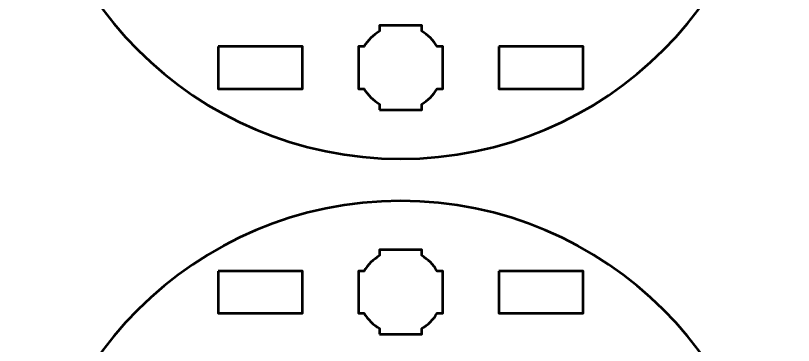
# Model space of a CAD drawing. Header units: centimetres. Extents: x -21 to 0, y -29.7 to 0.
# Drawn here: x -17.04 to -11.5, y -18.43 to -16.08 of the extents above; entities that cross this region are included whole.
import ezdxf

# ---------------------------------------------------------------- set-up
doc = ezdxf.new("R2010")
doc.units = ezdxf.units.CM
doc.header["$MEASUREMENT"] = 0
doc.layers.add('Layer 1', color=7, linetype='Continuous')

msp = doc.modelspace()

# ---------------------------------------------------------------- linework, layer by layer
at = {"layer": 'Layer 1', "color": 22, "lineweight": 53}
msp.add_open_spline([(-21.00003, -29.19995), (-21.00003, -29.19995), (-21.00003, -0.49992), (-21.00003, -0.49992), (-21.00003, -0.49992), (-21.00003, -0.22295), (-20.77694, 0.00004), (-20.49994, 0.00004), (-20.49994, 0.00004), (-20.49994, 0.00004), (-0.50008, 0.00004), (-0.50008, 0.00004), (-0.50008, 0.00004), (-0.22294, 0.00004), (0.00002, -0.22295), (0.00002, -0.49992), (0.00002, -0.49992), (0.00002, -0.49992), (0.00002, -29.19995), (0.00002, -29.19995), (0.00002, -29.19995), (0.00002, -29.47695), (-0.22294, -29.70004), (-0.50008, -29.70004), (-0.50008, -29.70004), (-0.50008, -29.70004), (-20.49994, -29.70004), (-20.49994, -29.70004), (-20.49994, -29.70004), (-20.77694, -29.70004), (-21.00003, -29.47695), (-21.00003, -29.19995)], degree=3, knots=[0, 0, 0, 0, 0.125, 0.125, 0.125, 0.125, 0.25, 0.25, 0.25, 0.25, 0.375, 0.375, 0.375, 0.375, 0.5, 0.5, 0.5, 0.5, 0.625, 0.625, 0.625, 0.625, 0.75, 0.75, 0.75, 0.75, 0.875, 0.875, 0.875, 0.875, 1, 1, 1, 1], dxfattribs=at)
at = {"layer": 'Layer 1', "color": 114, "lineweight": 53}
for points in [[(-14.29993, -11.79996), (-12.8366, -11.79996), (-11.64993, -12.98663), (-11.64993, -14.44996), (-11.64993, -14.44996), (-11.64993, -15.91329), (-12.8366, -17.09996), (-14.29993, -17.09996), (-14.29993, -17.09996), (-15.76326, -17.09996), (-16.94993, -15.91329), (-16.94993, -14.44996), (-16.94993, -14.44996), (-16.94993, -12.98663), (-15.76326, -11.79996), (-14.29993, -11.79996)], [(-14.29994, -17.39996), (-12.83661, -17.39996), (-11.64994, -18.58663), (-11.64994, -20.04996), (-11.64994, -20.04996), (-11.64994, -21.51329), (-12.83661, -22.69996), (-14.29994, -22.69996), (-14.29994, -22.69996), (-15.76327, -22.69996), (-16.94994, -21.51329), (-16.94994, -20.04996), (-16.94994, -20.04996), (-16.94994, -18.58663), (-15.76327, -17.39996), (-14.29994, -17.39996)]]:
    msp.add_open_spline(points, degree=3, knots=[0, 0, 0, 0, 0.25, 0.25, 0.25, 0.25, 0.5, 0.5, 0.5, 0.5, 0.75, 0.75, 0.75, 0.75, 1, 1, 1, 1], dxfattribs=at)
at = {"layer": 'Layer 1', "lineweight": 53}
for points, knots in [([(-14.44992, -16.75002), (-14.44992, -16.75002), (-14.44992, -16.70984), (-14.44992, -16.70984), (-14.44992, -16.70984), (-14.49546, -16.68351), (-14.53342, -16.64556), (-14.55977, -16.60003), (-14.55977, -16.60003), (-14.55977, -16.60003), (-14.59992, -16.60003), (-14.59992, -16.60003), (-14.59992, -16.60003), (-14.59992, -16.60003), (-14.59992, -16.45151), (-14.59992, -16.45151), (-14.59992, -16.45151), (-14.59992, -16.45151), (-14.59994, -16.44996), (-14.59994, -16.44996), (-14.59994, -16.44996), (-14.59994, -16.44996), (-14.59992, -16.44841), (-14.59992, -16.44841), (-14.59992, -16.44841), (-14.59992, -16.44841), (-14.59992, -16.30002), (-14.59992, -16.30002), (-14.59992, -16.30002), (-14.59992, -16.30002), (-14.55982, -16.30002), (-14.55982, -16.30002), (-14.55982, -16.30002), (-14.53347, -16.25445), (-14.49548, -16.21645), (-14.44992, -16.19009), (-14.44992, -16.19009), (-14.44992, -16.19009), (-14.44992, -16.15001), (-14.44992, -16.15001), (-14.44992, -16.15001), (-14.44992, -16.15001), (-14.30458, -16.15001), (-14.30458, -16.15001), (-14.30458, -16.15001), (-14.30458, -16.15001), (-14.29994, -16.14995), (-14.29994, -16.14995), (-14.29994, -16.14995), (-14.29994, -16.14995), (-14.29529, -16.15001), (-14.29529, -16.15001), (-14.29529, -16.15001), (-14.29529, -16.15001), (-14.14991, -16.15001), (-14.14991, -16.15001), (-14.14991, -16.15001), (-14.14991, -16.15001), (-14.14991, -16.19009), (-14.14991, -16.19009), (-14.14991, -16.19009), (-14.10434, -16.21645), (-14.06637, -16.25445), (-14.04003, -16.30002), (-14.04003, -16.30002), (-14.04003, -16.30002), (-13.99991, -16.30002), (-13.99991, -16.30002), (-13.99991, -16.30002), (-13.99991, -16.30002), (-13.99991, -16.60003), (-13.99991, -16.60003), (-13.99991, -16.60003), (-13.99991, -16.60003), (-14.04008, -16.60003), (-14.04008, -16.60003), (-14.04008, -16.60003), (-14.06642, -16.64556), (-14.10438, -16.68351), (-14.14991, -16.70984), (-14.14991, -16.70984), (-14.14991, -16.70984), (-14.14991, -16.75002), (-14.14991, -16.75002), (-14.14991, -16.75002), (-14.14991, -16.75002), (-14.44992, -16.75002), (-14.44992, -16.75002)], [0, 0, 0, 0, 0.0454545, 0.0454545, 0.0454545, 0.0454545, 0.0909091, 0.0909091, 0.0909091, 0.0909091, 0.1363636, 0.1363636, 0.1363636, 0.1363636, 0.1818182, 0.1818182, 0.1818182, 0.1818182, 0.2272727, 0.2272727, 0.2272727, 0.2272727, 0.2727273, 0.2727273, 0.2727273, 0.2727273, 0.3181818, 0.3181818, 0.3181818, 0.3181818, 0.3636364, 0.3636364, 0.3636364, 0.3636364, 0.4090909, 0.4090909, 0.4090909, 0.4090909, 0.4545455, 0.4545455, 0.4545455, 0.4545455, 0.5, 0.5, 0.5, 0.5, 0.5454545, 0.5454545, 0.5454545, 0.5454545, 0.5909091, 0.5909091, 0.5909091, 0.5909091, 0.6363636, 0.6363636, 0.6363636, 0.6363636, 0.6818182, 0.6818182, 0.6818182, 0.6818182, 0.7272727, 0.7272727, 0.7272727, 0.7272727, 0.7727273, 0.7727273, 0.7727273, 0.7727273, 0.8181818, 0.8181818, 0.8181818, 0.8181818, 0.8636364, 0.8636364, 0.8636364, 0.8636364, 0.9090909, 0.9090909, 0.9090909, 0.9090909, 0.9545455, 0.9545455, 0.9545455, 0.9545455, 1, 1, 1, 1]), ([(-15.59992, -16.29989), (-15.59992, -16.29989), (-14.99991, -16.29989), (-14.99991, -16.29989), (-14.99991, -16.29989), (-14.99991, -16.29989), (-14.99991, -16.59989), (-14.99991, -16.59989), (-14.99991, -16.59989), (-14.99991, -16.59989), (-15.59992, -16.59989), (-15.59992, -16.59989), (-15.59992, -16.59989), (-15.59992, -16.59989), (-15.59992, -16.29989), (-15.59992, -16.29989)], [0, 0, 0, 0, 0.25, 0.25, 0.25, 0.25, 0.5, 0.5, 0.5, 0.5, 0.75, 0.75, 0.75, 0.75, 1, 1, 1, 1]), ([(-13.59995, -16.29989), (-13.59995, -16.29989), (-12.99995, -16.29989), (-12.99995, -16.29989), (-12.99995, -16.29989), (-12.99995, -16.29989), (-12.99995, -16.59989), (-12.99995, -16.59989), (-12.99995, -16.59989), (-12.99995, -16.59989), (-13.59995, -16.59989), (-13.59995, -16.59989), (-13.59995, -16.59989), (-13.59995, -16.59989), (-13.59995, -16.29989), (-13.59995, -16.29989)], [0, 0, 0, 0, 0.25, 0.25, 0.25, 0.25, 0.5, 0.5, 0.5, 0.5, 0.75, 0.75, 0.75, 0.75, 1, 1, 1, 1]), ([(-14.44993, -18.35002), (-14.44993, -18.35002), (-14.44993, -18.30984), (-14.44993, -18.30984), (-14.44993, -18.30984), (-14.49547, -18.28351), (-14.53343, -18.24556), (-14.55978, -18.20003), (-14.55978, -18.20003), (-14.55978, -18.20003), (-14.59993, -18.20003), (-14.59993, -18.20003), (-14.59993, -18.20003), (-14.59993, -18.20003), (-14.59993, -18.05151), (-14.59993, -18.05151), (-14.59993, -18.05151), (-14.59993, -18.05151), (-14.59995, -18.04996), (-14.59995, -18.04996), (-14.59995, -18.04996), (-14.59995, -18.04996), (-14.59993, -18.04841), (-14.59993, -18.04841), (-14.59993, -18.04841), (-14.59993, -18.04841), (-14.59993, -17.90002), (-14.59993, -17.90002), (-14.59993, -17.90002), (-14.59993, -17.90002), (-14.55983, -17.90002), (-14.55983, -17.90002), (-14.55983, -17.90002), (-14.53348, -17.85445), (-14.49549, -17.81645), (-14.44993, -17.79009), (-14.44993, -17.79009), (-14.44993, -17.79009), (-14.44993, -17.75001), (-14.44993, -17.75001), (-14.44993, -17.75001), (-14.44993, -17.75001), (-14.30459, -17.75001), (-14.30459, -17.75001), (-14.30459, -17.75001), (-14.30459, -17.75001), (-14.29995, -17.74995), (-14.29995, -17.74995), (-14.29995, -17.74995), (-14.29995, -17.74995), (-14.2953, -17.75001), (-14.2953, -17.75001), (-14.2953, -17.75001), (-14.2953, -17.75001), (-14.14992, -17.75001), (-14.14992, -17.75001), (-14.14992, -17.75001), (-14.14992, -17.75001), (-14.14992, -17.79009), (-14.14992, -17.79009), (-14.14992, -17.79009), (-14.10435, -17.81645), (-14.06638, -17.85445), (-14.04004, -17.90002), (-14.04004, -17.90002), (-14.04004, -17.90002), (-13.99992, -17.90002), (-13.99992, -17.90002), (-13.99992, -17.90002), (-13.99992, -17.90002), (-13.99992, -18.20003), (-13.99992, -18.20003), (-13.99992, -18.20003), (-13.99992, -18.20003), (-14.04009, -18.20003), (-14.04009, -18.20003), (-14.04009, -18.20003), (-14.06643, -18.24556), (-14.10439, -18.28351), (-14.14992, -18.30984), (-14.14992, -18.30984), (-14.14992, -18.30984), (-14.14992, -18.35002), (-14.14992, -18.35002), (-14.14992, -18.35002), (-14.14992, -18.35002), (-14.44993, -18.35002), (-14.44993, -18.35002)], [0, 0, 0, 0, 0.0454545, 0.0454545, 0.0454545, 0.0454545, 0.0909091, 0.0909091, 0.0909091, 0.0909091, 0.1363636, 0.1363636, 0.1363636, 0.1363636, 0.1818182, 0.1818182, 0.1818182, 0.1818182, 0.2272727, 0.2272727, 0.2272727, 0.2272727, 0.2727273, 0.2727273, 0.2727273, 0.2727273, 0.3181818, 0.3181818, 0.3181818, 0.3181818, 0.3636364, 0.3636364, 0.3636364, 0.3636364, 0.4090909, 0.4090909, 0.4090909, 0.4090909, 0.4545455, 0.4545455, 0.4545455, 0.4545455, 0.5, 0.5, 0.5, 0.5, 0.5454545, 0.5454545, 0.5454545, 0.5454545, 0.5909091, 0.5909091, 0.5909091, 0.5909091, 0.6363636, 0.6363636, 0.6363636, 0.6363636, 0.6818182, 0.6818182, 0.6818182, 0.6818182, 0.7272727, 0.7272727, 0.7272727, 0.7272727, 0.7727273, 0.7727273, 0.7727273, 0.7727273, 0.8181818, 0.8181818, 0.8181818, 0.8181818, 0.8636364, 0.8636364, 0.8636364, 0.8636364, 0.9090909, 0.9090909, 0.9090909, 0.9090909, 0.9545455, 0.9545455, 0.9545455, 0.9545455, 1, 1, 1, 1]), ([(-15.59993, -17.90002), (-15.59993, -17.90002), (-14.99992, -17.90002), (-14.99992, -17.90002), (-14.99992, -17.90002), (-14.99992, -17.90002), (-14.99992, -18.20003), (-14.99992, -18.20003), (-14.99992, -18.20003), (-14.99992, -18.20003), (-15.59993, -18.20003), (-15.59993, -18.20003), (-15.59993, -18.20003), (-15.59993, -18.20003), (-15.59993, -17.90002), (-15.59993, -17.90002)], [0, 0, 0, 0, 0.25, 0.25, 0.25, 0.25, 0.5, 0.5, 0.5, 0.5, 0.75, 0.75, 0.75, 0.75, 1, 1, 1, 1]), ([(-13.59996, -17.90002), (-13.59996, -17.90002), (-12.99996, -17.90002), (-12.99996, -17.90002), (-12.99996, -17.90002), (-12.99996, -17.90002), (-12.99996, -18.20003), (-12.99996, -18.20003), (-12.99996, -18.20003), (-12.99996, -18.20003), (-13.59996, -18.20003), (-13.59996, -18.20003), (-13.59996, -18.20003), (-13.59996, -18.20003), (-13.59996, -17.90002), (-13.59996, -17.90002)], [0, 0, 0, 0, 0.25, 0.25, 0.25, 0.25, 0.5, 0.5, 0.5, 0.5, 0.75, 0.75, 0.75, 0.75, 1, 1, 1, 1])]:
    msp.add_open_spline(points, degree=3, knots=knots, dxfattribs=at)

doc.saveas('drawing.dxf')
